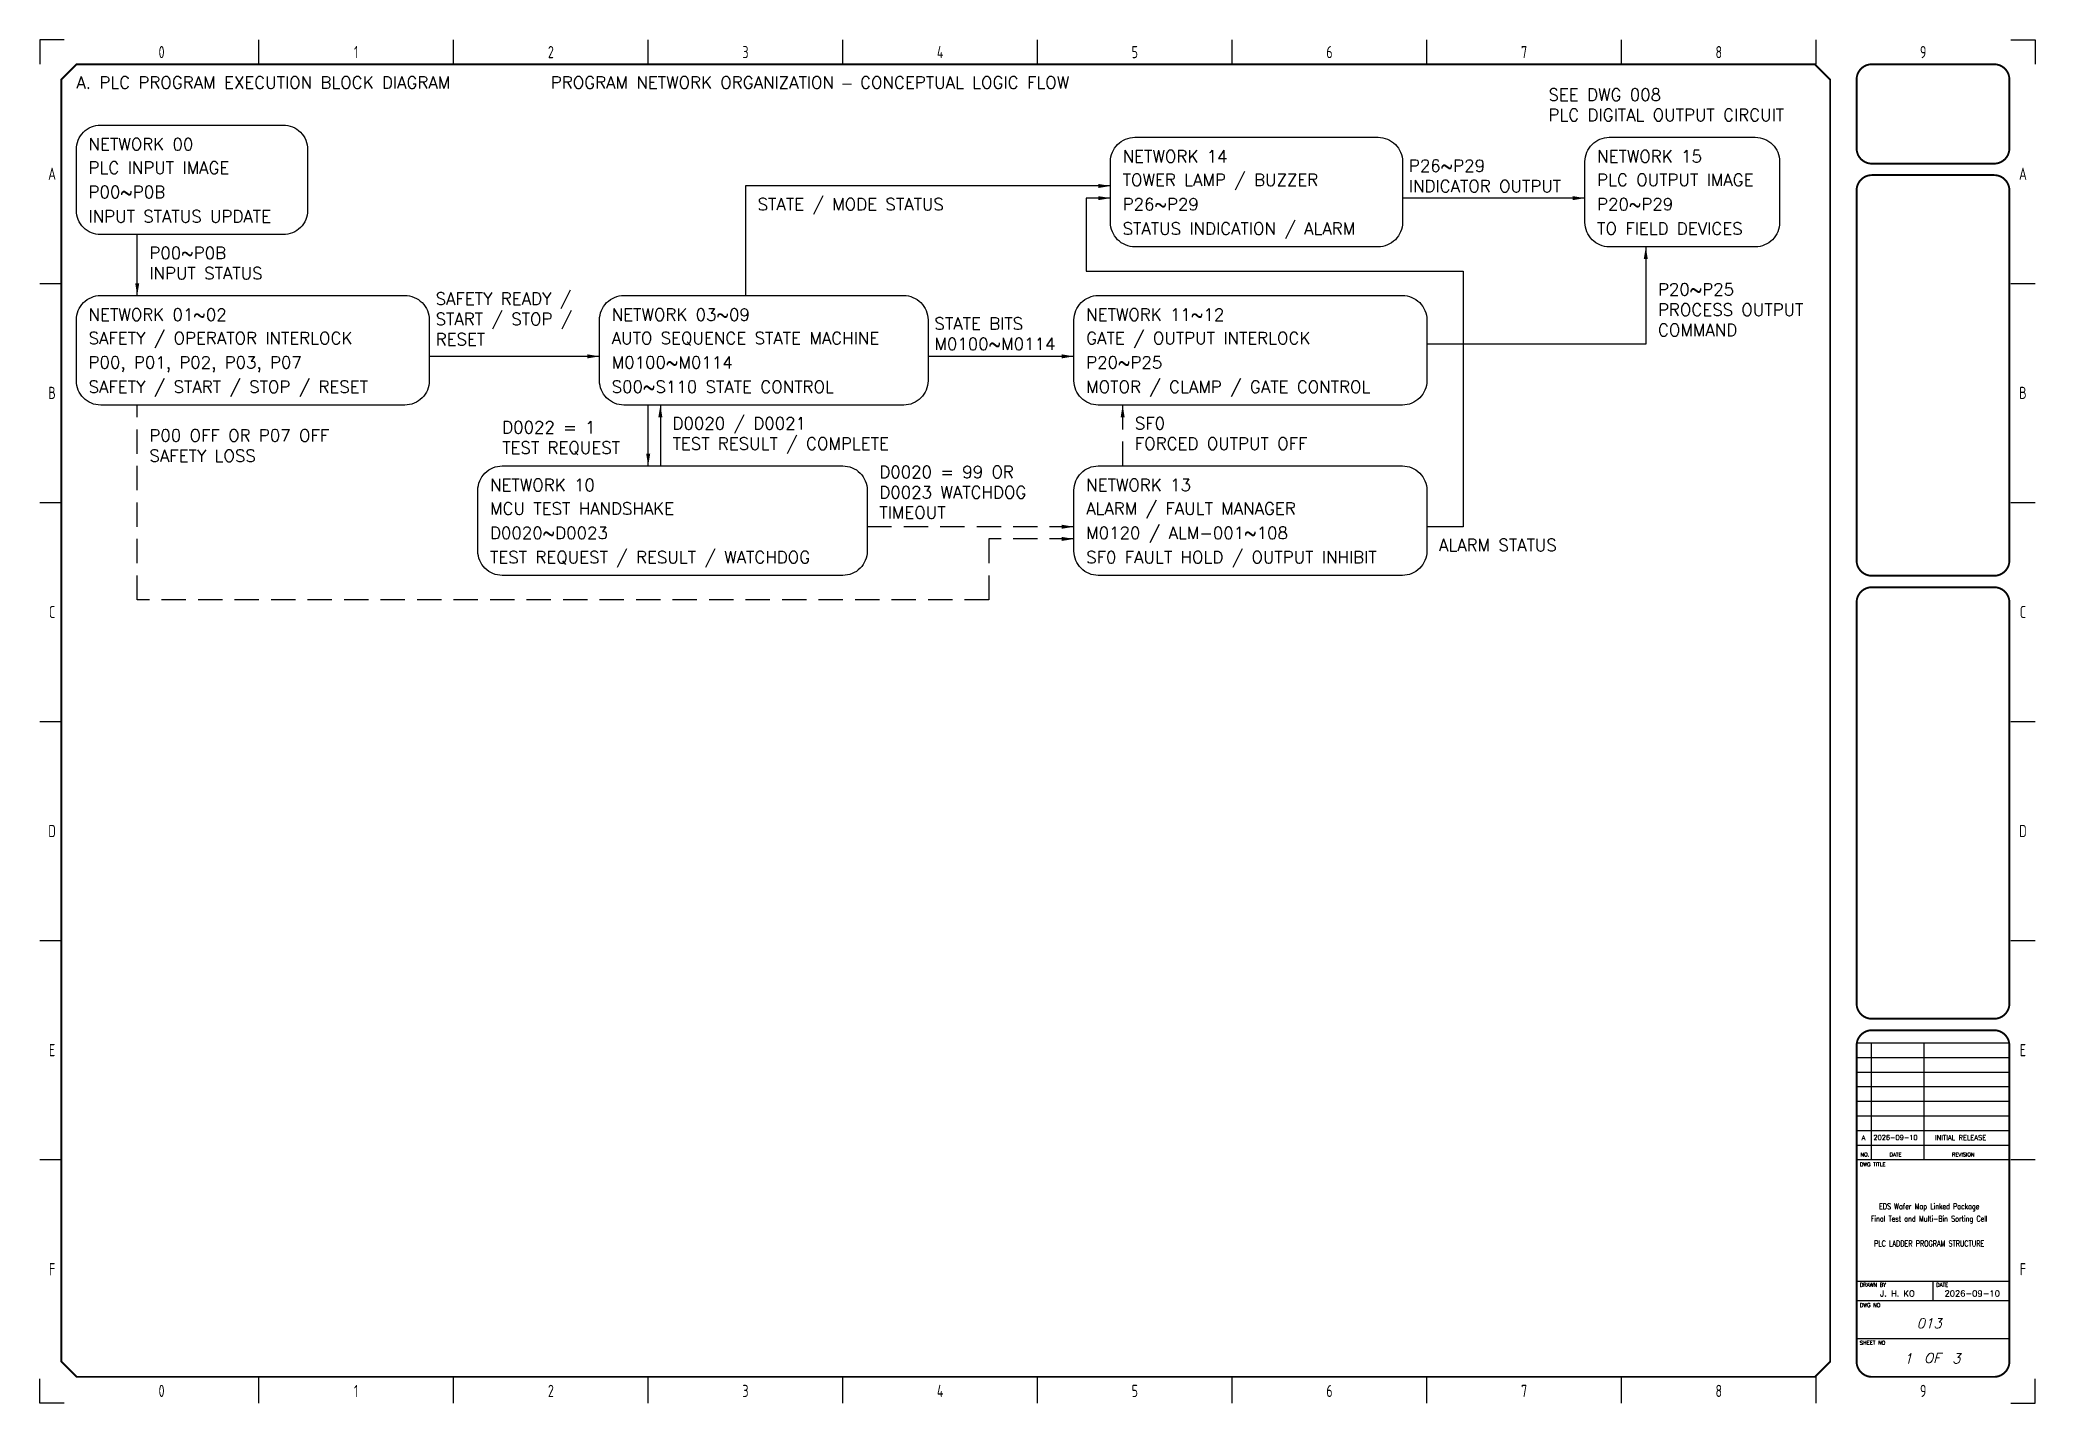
# Model space of a CAD drawing. Extents: x 5 to 415, y 5 to 285.
import ezdxf
from ezdxf.enums import TextEntityAlignment as Align

# ---------------------------------------------------------------- set-up
doc = ezdxf.new("R2010")
doc.units = 0
doc.header["$LTSCALE"] = 10
doc.linetypes.add('DASHED', pattern=[0.75, 0.5, -0.25])
doc.linetypes.add('HIDDEN2', pattern=[0.1875, 0.125, -0.0625])
for name, color, linetype in [('CTRL-ALARM', 1, 'Continuous'), ('CTRL-MCU', 3, 'Continuous'), ('CTRL-OUTPUT', 4, 'Continuous'), ('FLOW_CONTROL', 3, 'HIDDEN2'), ('LADDER-ALARM', 1, 'Continuous'), ('LADDER-BLOCK', 7, 'Continuous'), ('LADDER-FLOW', 4, 'Continuous'), ('LADDER-STATE', 3, 'Continuous'), ('SYMS', 7, 'Continuous'), ('TEXT_NOTE', 8, 'Continuous'), ('TEXT_TITLE', 7, 'Continuous'), ('TITLE', 7, 'Continuous'), ('Title blocks', 7, 'Continuous')]:
    doc.layers.add(name, color=color, linetype=linetype)
for name, color, linetype, lineweight in [('CTRL-CONDITION', 3, 'Continuous', 18), ('CTRL-CROSSREF', 4, 'Continuous', 18), ('CTRL-INTERLOCK', 6, 'DASHED', 25), ('CTRL-TAG', 4, 'Continuous', 18), ('CTRL-TEXT', 9, 'Continuous', 18)]:
    doc.layers.add(name, color=color, linetype=linetype, lineweight=lineweight)
doc.styles.add('ISO8', font='ISO8.shx', dxfattribs={"width": 0.8})
doc.styles.add('ITALIC', font='ITALIC')
doc.styles.add('ROMANS', font='romans')
doc.dimstyles.get("Standard").update_dxf_attribs({"dimtxt": 0.18, "dimasz": 0.18, "dimexe": 0.18, "dimexo": 0.0625, "dimgap": 0.09, "dimtad": 0, "dimtih": 1, "dimtoh": 1, "dimdec": 4, "dimzin": 0, "dimdsep": 46, "dimtxsty": 'Standard', "dimcen": 0.09, "dimadec": 0, "dimazin": 0, "dimtfac": 1, "dimtdec": 4, "dimtofl": 0, "dimtmove": 0, "dimatfit": 3, "dimfxl": 1, "dimtolj": 1, "dimtzin": 0, "dimarcsym": 0})

# ---------------------------------------------------------------- blocks, each defined once
blk = doc.blocks.new('Title_blocks_A3')
at = {"layer": 'TITLE'}
for p, q in [((372.89, 276.86), (372.89, 259.33)), ((378.33, 79), (409.73, 79)), ((381.28, 79), (381.28, 55)), ((392.12, 79), (392.12, 55)), ((378.33, 76), (409.73, 76)), ((378.32, 73), (409.73, 73)), ((378.32, 70), (409.73, 70)), ((378.32, 67), (409.73, 67)), ((378.32, 64), (409.73, 64)), ((378.32, 61), (409.72, 61)), ((378.32, 58), (409.72, 58)), ((378.32, 55), (409.72, 55)), ((372.89, 13.53), (372.89, 37.81)), ((378.32, 30.02), (409.72, 30.02)), ((394.02, 26.1), (394.02, 30.02)), ((378.32, 26.1), (409.72, 26.1)), ((378.32, 18.24), (409.72, 18.24))]:
    blk.add_line(p, q, dxfattribs=at)
at = {"layer": 'TITLE', "const_width": 0.392}
blk.add_lwpolyline([(372.89, 13.53), (372.89, 276.86), (369.75, 280), (12.53, 280), (9.39, 276.86), (9.39, 13.53), (12.53, 10.39), (369.75, 10.39)], close=True, dxfattribs=at)
for points in [[(381.46, 280, 0.414214), (378.32, 276.86, 0.414214)], [(409.72, 276.86, 0.414214), (406.58, 280, 0.414214)], [(378.32, 262.73, 0.414214), (381.46, 259.59, 0.414214)], [(406.58, 259.59, 0.414214), (409.72, 262.73, 0.414214)], [(381.46, 257.23, 0.414214), (378.32, 254.09, 0.414214)], [(409.72, 254.09, 0.414214), (406.58, 257.23, 0.414214)], [(378.32, 178.08, 0.414214), (381.46, 174.94, 0.414214)], [(406.58, 174.94, 0.414214), (409.72, 178.08, 0.414214)], [(381.46, 172.58, 0.414214), (378.32, 169.44, 0.414214)], [(409.72, 169.44, 0.414214), (406.58, 172.58, 0.414214)], [(378.32, 87.08, 0.414214), (381.46, 83.94, 0.414214)], [(406.58, 83.94, 0.414214), (409.72, 87.08, 0.414214)], [(381.46, 81.58, 0.414214), (378.32, 78.44, 0.414214)], [(409.72, 78.44, 0.414214), (406.58, 81.58, 0.414214)], [(378.32, 13.53, 0.414214), (381.46, 10.39, 0.414214)], [(406.58, 10.39, 0.414214), (409.72, 13.53, 0.414214)]]:
    blk.add_lwpolyline(points, format="xyb", dxfattribs=at)
for points in [[(406.58, 280), (381.46, 280)], [(378.32, 276.86), (378.32, 262.73)], [(409.72, 276.86), (409.72, 262.73)], [(406.58, 259.59), (381.46, 259.59)], [(378.32, 254.09), (378.32, 178.08)], [(406.58, 257.23), (381.46, 257.23)], [(409.72, 254.09), (409.72, 178.08)], [(381.46, 174.94), (406.58, 174.94)], [(381.46, 172.58), (406.58, 172.58)], [(381.46, 83.94), (406.58, 83.94)], [(378.32, 78.44), (378.32, 13.53)], [(381.46, 81.58), (406.58, 81.58)], [(409.72, 78.44), (409.72, 13.53)], [(381.46, 10.39), (406.58, 10.39)]]:
    blk.add_lwpolyline(points, dxfattribs=at)
at = {"layer": 'TITLE', "color": 7, "const_width": 0.392}
for points in [[(378.32, 169.44), (378.32, 87.08)], [(409.72, 169.44), (409.72, 87.08)]]:
    blk.add_lwpolyline(points, dxfattribs=at)
at = {"layer": 'Title blocks', "color": 7}
for p, q in [((50, 280), (50, 285)), ((90, 280), (90, 285)), ((130, 280), (130, 285)), ((170, 280), (170, 285)), ((250, 280), (250, 285)), ((290, 280), (290, 285)), ((330, 280), (330, 285)), ((370, 280), (370, 285)), ((5, 235), (9.39, 235)), ((410, 235), (415, 235)), ((5, 190), (9.39, 190)), ((410, 190), (415, 190)), ((5, 100), (9.39, 100)), ((410, 100), (415, 100)), ((5, 55), (9.39, 55)), ((410, 55), (415, 55)), ((50, 5), (50, 10.39)), ((90, 5), (90, 10.39)), ((130, 5), (130, 10.39)), ((170, 5), (170, 10.39)), ((250, 5), (250, 10.39)), ((290, 5), (290, 10.39)), ((330, 5), (330, 10.39)), ((370, 5), (370, 10.64))]:
    blk.add_line(p, q, dxfattribs=at)
at = {"layer": 'Title blocks', "color": 2}
for p, q in [((210, 280), (210, 285)), ((5, 145), (9.39, 145)), ((410, 145), (415, 145)), ((210, 5), (210, 10.39))]:
    blk.add_line(p, q, dxfattribs=at)
at = {"layer": 'Title blocks'}
for points in [[(10, 285), (5, 285), (5, 280)], [(410, 285), (415, 285), (415, 280)], [(10, 5), (5, 5), (5, 10)], [(410, 5), (415, 5), (415, 10)]]:
    blk.add_lwpolyline(points, dxfattribs=at)
at = {"layer": 'TITLE', "color": 1, "style": 'ROMANS'}
for s, p in [('DWG TITLE', (378.97, 53.64)), ('DRAWN BY', (378.97, 28.91)), ('DATE', (394.67, 28.91)), ('DWG NO', (378.97, 24.72)), ('SHEET NO', (378.97, 17))]:
    blk.add_text(s, height=0.785, dxfattribs=at).set_placement(p)
at = {"layer": 'TITLE', "color": 1}
for s, height, style, p in [('NO.', 0.785, 'ROMANS', (380.02, 56.04)), ('DATE', 0.785, 'ROMANS', (386.32, 56.04)), ('REVISION', 0.785, 'ROMANS', (400.23, 56.04)), ('OF', 2, 'ITALIC', (393.89, 14.25))]:
    blk.add_text(s, height=height, dxfattribs=dict(at, style=style)).set_placement(p, align=Align.MIDDLE)
at = {"layer": 'TITLE', "color": 1, "style": 'ROMANS', "width": 0.8}
for tag, p in [('TITLE#1', (393.23, 44.81)), ('TITLE#2', (393.23, 42.27)), ('TITLE#3', (393.23, 39.73)), ('TITLE#4', (393.23, 37.18))]:
    blk.add_attdef(tag, text='', height=1.2, dxfattribs=at).set_placement(p, align=Align.CENTER)
at = {"layer": 'TITLE', "color": 1}
for tag, p, height, style in [('DRAWNBY', (383.14, 26.88), 1.25, 'ROMANS'), ('DATE', (396.4, 26.88), 1.25, 'ROMANS'), ('SHTS', (397.95, 13.15), 2, 'ITALIC')]:
    blk.add_attdef(tag, p, '', height=height, dxfattribs=dict(at, style=style))
at = {"layer": 'TITLE', "color": 1, "style": 'ITALIC'}
blk.add_attdef('DWG#', text='', height=2, dxfattribs=at).set_placement((393.23, 20.38), align=Align.CENTER)
blk.add_attdef('SH#', text='', height=2, dxfattribs=at).set_placement((389.77, 13.15), align=Align.RIGHT)
at = {"layer": 'TITLE', "color": 7, "flags": 9}
blk.add_attdef('WD_TB', (381.46, 10.39), '', height=1.57, dxfattribs=at)
at = {"layer": 'Title blocks', "style": 'ISO8', "width": 0.8}
for s, p in [('0', (30, 282.5)), ('1', (70, 282.5)), ('2', (110, 282.5)), ('3', (150, 282.5)), ('4', (190, 282.5)), ('5', (230, 282.5)), ('6', (270, 282.5)), ('7', (310, 282.5)), ('8', (350, 282.5)), ('9', (392, 282.5)), ('A', (7.5, 257.5)), ('A', (412.5, 257.5)), ('B', (7.5, 212.5)), ('B', (412.5, 212.5)), ('C', (7.5, 167.5)), ('C', (412.5, 167.5)), ('D', (7.5, 122.5)), ('D', (412.5, 122.5)), ('E', (7.5, 77.5)), ('E', (412.5, 77.5)), ('F', (7.5, 32.5)), ('F', (412.5, 32.5)), ('0', (30, 7.5)), ('1', (70, 7.5)), ('2', (110, 7.5)), ('3', (150, 7.5)), ('4', (190, 7.5)), ('5', (230, 7.5)), ('6', (270, 7.5)), ('7', (310, 7.5)), ('8', (350, 7.5)), ('9', (392, 7.5))]:
    blk.add_text(s, height=2.5, dxfattribs=at).set_placement(p, align=Align.MIDDLE)

msp = doc.modelspace()

# ---------------------------------------------------------------- linework, layer by layer
at = {"layer": 'LADDER-BLOCK'}
for points in [[(17.5, 267.5), (55, 267.5, -0.414214), (60, 262.5), (60, 250, -0.414214), (55, 245), (17.5, 245, -0.414214), (12.5, 250), (12.5, 262.5, -0.414214)], [(230, 265), (280, 265, -0.414214), (285, 260), (285, 247.5, -0.414214), (280, 242.5), (230, 242.5, -0.414214), (225, 247.5), (225, 260, -0.414214)], [(327.5, 265), (357.5, 265, -0.414214), (362.5, 260), (362.5, 247.5, -0.414214), (357.5, 242.5), (327.5, 242.5, -0.414214), (322.5, 247.5), (322.5, 260, -0.414214)], [(17.5, 232.5), (80, 232.5, -0.414214), (85, 227.5), (85, 215, -0.414214), (80, 210), (17.5, 210, -0.414214), (12.5, 215), (12.5, 227.5, -0.414214)], [(125, 232.5), (182.5, 232.5, -0.414214), (187.5, 227.5), (187.5, 215, -0.414214), (182.5, 210), (125, 210, -0.414214), (120, 215), (120, 227.5, -0.414214)], [(222.5, 232.5), (285, 232.5, -0.414214), (290, 227.5), (290, 215, -0.414214), (285, 210), (222.5, 210, -0.414214), (217.5, 215), (217.5, 227.5, -0.414214)], [(100, 197.5), (170, 197.5, -0.414214), (175, 192.5), (175, 180, -0.414214), (170, 175), (100, 175, -0.414214), (95, 180), (95, 192.5, -0.414214)], [(222.5, 197.5), (285, 197.5, -0.414214), (290, 192.5), (290, 180, -0.414214), (285, 175), (222.5, 175, -0.414214), (217.5, 180), (217.5, 192.5, -0.414214)]]:
    msp.add_lwpolyline(points, format="xyb", close=True, dxfattribs=at)

# ---------------------------------------------------------------- block references
at = {"layer": 'SYMS'}
msp.add_blockref('Title_blocks_A3', (0, 0), dxfattribs=at).add_auto_attribs({'TITLE#1': 'EDS Wafer Map Linked Package', 'DATE': '2026-09-10', 'DRAWNBY': 'J. H. KO', 'SH#': '1', 'TITLE#2': 'Final Test and Multi-Bin Sorting Cell', 'TITLE#4': 'PLC LADDER PROGRAM STRUCTURE', 'DWG#': '013', 'SHTS': '3'})

# ---------------------------------------------------------------- texts
at = {"layer": 'CTRL-ALARM', "char_height": 2.5, "attachment_point": 1}
for s, insert, width in [('{\\Fromans|c0;SF0^JFORCED OUTPUT OFF}', (230, 207.5), 56.875), ('{\\Fromans|c0;ALARM STATUS}', (292.5, 182.5), 30.625)]:
    msp.add_mtext(s, dxfattribs=dict(at, insert=insert, width=width))
at = {"layer": 'CTRL-CONDITION', "char_height": 2.5, "attachment_point": 1}
for s, insert, width in [('{\\Fromans|c0;STATE / MODE STATUS}', (152.5, 252.5), 49), ('{\\Fromans|c0;INPUT STATUS UPDATE}', (15, 250), 43.7364), ('{\\Fromans|c0;STATUS INDICATION / ALARM}', (227.5, 247.5), 92.536), ('{\\Fromans|c0;TO FIELD DEVICES}', (325, 247.5), 92.536), ('{\\Fromans|c0;SAFETY READY /\\Fromans|c129;\\P\\Fromans|c0;START / STOP /\\Fromans|c129;\\P\\Fromans|c0;RESET}', (86.32, 233.09), 91), ('{\\Fromans|c0;SAFETY / START / STOP / RESET}', (15, 215), 68.1902), ('{\\Fromans|c0;S00~S110 STATE CONTROL}', (122.5, 215), 68.1902), ('{\\Fromans|c0;MOTOR / CLAMP / GATE CONTROL}', (220, 215), 92.536), ('{\\Fromans|c0;P00 OFF OR P07 OFF^JSAFETY LOSS}', (27.5, 205), 45.0625), ('{\\Fromans|c0;TEST REQUEST / RESULT / WATCHDOG}', (97.5, 180), 92.536), ('{\\Fromans|c0;SF0 FAULT HOLD / OUTPUT INHIBIT}', (220, 180), 92.536)]:
    msp.add_mtext(s, dxfattribs=dict(at, insert=insert, width=width))
at = {"layer": 'CTRL-CROSSREF', "insert": (315, 275), "char_height": 2.5, "width": 63.875, "attachment_point": 1}
msp.add_mtext('{\\Fromans|c0;SEE DWG 008^JPLC DIGITAL OUTPUT CIRCUIT}', dxfattribs=at)
at = {"layer": 'CTRL-MCU', "char_height": 2.5, "attachment_point": 1}
for s, insert, width in [('{\\Fromans|c0;D0022 = 1^JTEST REQUEST}', (100, 206.67), 30.625), ('{\\Fromans|c0;D0020 / D0021^JTEST RESULT / COMPLETE}', (135, 207.5), 56.875), ('{\\Fromans|c0;D0020~D0023}', (97.5, 185), 51.1621)]:
    msp.add_mtext(s, dxfattribs=dict(at, insert=insert, width=width))
at = {"layer": 'CTRL-OUTPUT', "char_height": 2.5, "attachment_point": 1}
for s, insert, width in [('{\\Fromans|c0;P26~P29^JINDICATOR OUTPUT}', (286.32, 260.39), 39.375), ('{\\Fromans|c0;P26~P29}', (227.5, 252.5), 51.1621), ('{\\Fromans|c0;P20~P29}', (325, 252.5), 51.1621), ('{\\Fromans|c0;P20~P25^JPROCESS OUTPUT\\Fromans|c129;\\P\\Fromans|c0;COMMAND}', (337.5, 235), 56.875), ('{\\Fromans|c0;P20~P25}', (220, 220), 51.1621)]:
    msp.add_mtext(s, dxfattribs=dict(at, insert=insert, width=width))
at = {"layer": 'CTRL-TAG', "char_height": 2.5, "attachment_point": 1}
for s, insert, width in [('{\\Fromans|c0;NETWORK 00}', (15, 264.83), 58.8), ('{\\Fromans|c0;NETWORK \\Fromans|c129;14}', (227.5, 262.33), 58.8), ('{\\Fromans|c0;NETWORK \\Fromans|c129;15}', (325, 262.33), 58.8), ('{\\Fromans|c0;P00~P0B}', (15, 255), 43.2049), ('{\\Fromans|c0;P00~P0B\\Fromans|c129;\\P\\Fromans|c0;INPUT STATUS}', (27.5, 242.5), 25.783), ('{\\Fromans|c0;NETWORK 0\\Fromans|c129;1\\Fromans|c0;~0\\Fromans|c129;2}', (15, 229.83), 58.8), ('{\\Fromans|c0;NETWORK 0\\Fromans|c129;3\\Fromans|c0;~0\\Fromans|c129;9}', (122.5, 229.83), 58.8), ('{\\Fromans|c0;NETWORK \\Fromans|c129;11~12}', (220, 229.83), 58.8), ('{\\Fromans|c0;P00, P01, P02, P03, P07}', (15, 220), 51.1621), ('{\\Fromans|c0;NETWORK \\Fromans|c129;10}', (97.5, 194.83), 58.8), ('{\\Fromans|c0;NETWORK \\Fromans|c129;13}', (220, 194.83), 58.8)]:
    msp.add_mtext(s, dxfattribs=dict(at, insert=insert, width=width))
at = {"layer": 'CTRL-TEXT', "char_height": 2.5, "attachment_point": 1}
for s, insert, width in [('{\\Fromans|c0;A. PLC PROGRAM EXECUTION BLOCK DIAGRAM}', (12.5, 277.5), 95.375), ('{\\Fromans|c129;PLC INPUT IMAGE}', (15, 260), 58.989), ('{\\Fromans|c129;TOWER LAMP / BUZZER}', (227.5, 257.5), 50.8964), ('{\\Fromans|c129;PLC OUTPUT IMAGE}', (325, 257.5), 42.0389), ('{\\Fromans|c129;SAFETY / OPERATOR INTERLOCK}', (15, 225), 62.4824), ('{\\Fromans|c129;AUTO SEQUENCE STATE MACHINE}', (122.5, 225), 63.3964), ('{\\Fromans|c129;GATE / OUTPUT INTERLOCK}', (220, 225), 63.3964), ('{\\Fromans|c129;MCU TEST HANDSHAKE}', (97.5, 190), 63.3964), ('{\\Fromans|c129;ALARM / FAULT MANAGER}', (220, 190), 63.3964)]:
    msp.add_mtext(s, dxfattribs=dict(at, insert=insert, width=width))
at = {"layer": 'FLOW_CONTROL', "insert": (177.5, 197.5), "char_height": 2.5, "width": 56, "attachment_point": 1}
msp.add_mtext('{\\Fromans|c0;D0020 = 99 OR^JD0023 WATCHDOG\\Fromans|c129;\\P\\Fromans|c0;TIMEOUT}', dxfattribs=at)
at = {"layer": 'LADDER-ALARM', "insert": (220, 185), "char_height": 2.5, "width": 51.1621, "attachment_point": 1}
msp.add_mtext('{\\Fromans|c0;M0120 / ALM-001~108}', dxfattribs=at)
at = {"layer": 'LADDER-STATE', "char_height": 2.5, "attachment_point": 1}
for s, insert, width in [('{\\Fromans|c0;STATE BITS^JM0100~M0114}', (188.82, 227.99), 29.5), ('{\\Fromans|c0;M0100~M0114}', (122.5, 220), 51.1621)]:
    msp.add_mtext(s, dxfattribs=dict(at, insert=insert, width=width))
at = {"layer": 'TEXT_NOTE', "insert": (110, 277.5), "char_height": 2.5, "width": 132.5583, "attachment_point": 1}
msp.add_mtext('{\\Fromans|c0;PROGRAM NETWORK ORGANIZATION \\fArial|b0|i0|c0|p34;–\\Fromans|c0; CONCEPTUAL LOGIC FLOW}', dxfattribs=at)
at = {"layer": 'TEXT_TITLE', "char_height": 1, "attachment_point": 1}
for s, width, heights, insert in [('{\\Fromans|c0;A}', 0.7655, [0], (379.34, 59.99)), ('{\\Fromans|c129;2026-09-10}', 0.7655, [0], (381.77, 60.05)), ('{\\Fromans|c129;INITIAL RELEASE}', 12.6659, [1.71], (394.42, 60.03))]:
    msp.add_mtext_dynamic_manual_height_columns(s, width=width, gutter_width=12.5, heights=heights, dxfattribs=dict(at, insert=insert))

# ---------------------------------------------------------------- leaders
at = {"layer": 'CTRL-INTERLOCK'}
for points in [[(217.5, 182.5), (200, 182.5), (200, 170), (25, 170), (25, 210)], [(227.5, 210), (227.5, 197.5)], [(217.5, 185), (175, 185)]]:
    msp.add_leader(points, dimstyle='Standard', override={"dimtxt": 2.5, "dimasz": 2.5, "dimexe": 1.25, "dimexo": 0.625, "dimgap": 0.625, "dimtad": 1, "dimtih": 0, "dimtoh": 0, "dimdec": 2, "dimzin": 8, "dimdsep": 44, "dimcen": 2.5, "dimtdec": 2, "dimtofl": 1, "dimtolj": 0, "dimtzin": 8}, dxfattribs=at)
at = {"layer": 'LADDER-FLOW'}
for points in [[(225, 255), (150, 255), (150, 232.5)], [(225, 252.5), (220, 252.5), (220, 237.5), (297.5, 237.5), (297.5, 185), (290, 185)], [(322.5, 252.5), (285, 252.5)], [(25, 232.5), (25, 245)], [(335, 242.5), (335, 222.5), (290, 222.5)], [(120, 220), (85, 220)], [(217.5, 220), (187.5, 220)], [(130, 197.5), (130, 210)], [(132.5, 210), (132.5, 197.5)]]:
    msp.add_leader(points, dimstyle='Standard', override={"dimtxt": 2.5, "dimasz": 2.5, "dimexe": 1.25, "dimexo": 0.625, "dimgap": 0.625, "dimtad": 1, "dimtih": 0, "dimtoh": 0, "dimdec": 2, "dimzin": 8, "dimdsep": 44, "dimcen": 2.5, "dimtdec": 2, "dimtofl": 1, "dimtolj": 0, "dimtzin": 8}, dxfattribs=at)

doc.saveas('drawing.dxf')
